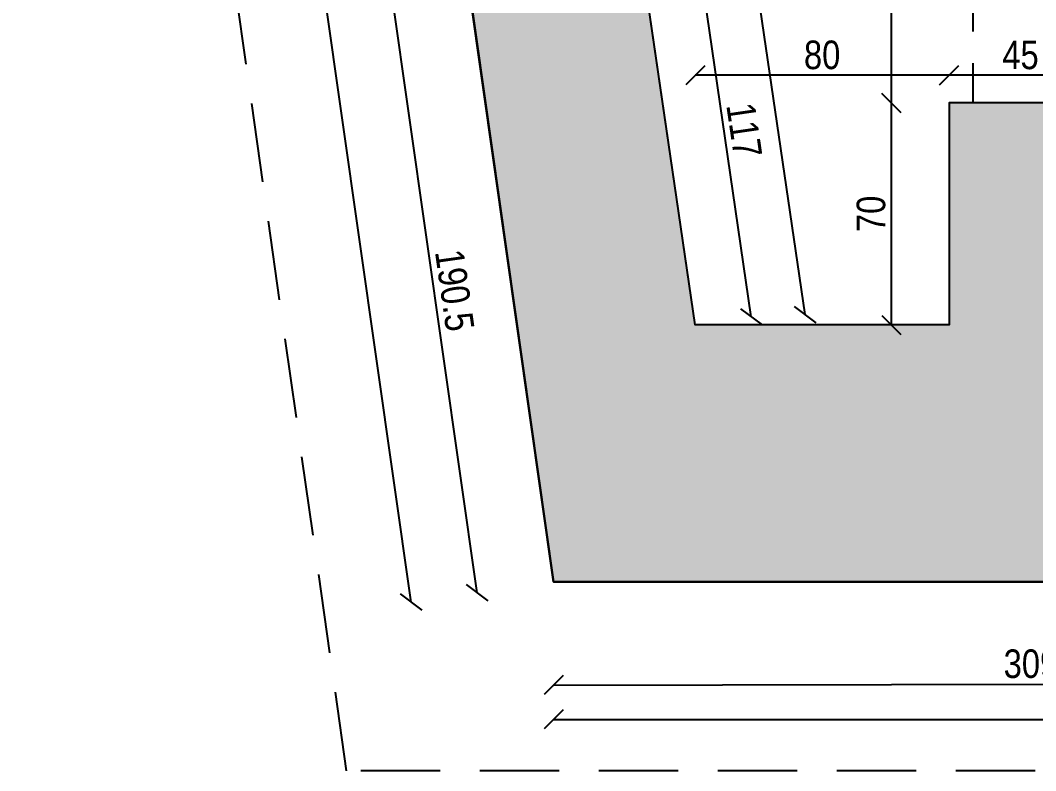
# Model space of a CAD drawing. Header units: metres. Extents: x 493 to 630, y -132 to -15.
# Drawn here: x 504.44 to 507.639, y -93.39 to -91.024 of the extents above; entities that cross this region are included whole.
import ezdxf

# ---------------------------------------------------------------- set-up
doc = ezdxf.new("R2010")
doc.units = ezdxf.units.M
doc.header["$MEASUREMENT"] = 0
doc.header["$PDMODE"] = 3
doc.linetypes.add('HIDDEN', pattern=[0.375, 0.25, -0.125])
doc.linetypes.add('HIDDEN2', pattern=[0.1875, 0.125, -0.0625])
for name, color, linetype in [('a_caramida', 2, 'Continuous'), ('a_cote_50', 9, 'Continuous'), ('a_grinzi', 253, 'HIDDEN'), ('a_pereti_hasuri', 253, 'Continuous'), ('a_scari_punctat', 40, 'HIDDEN2')]:
    doc.layers.add(name, color=color, linetype=linetype)
doc.layers.add('a_suprafete', color=7, linetype='Continuous', plot=False)
doc.styles.get("Standard").update_dxf_attribs({"font": 'ARIALN.TTF'})
doc.dimstyles.new('50 cote', dxfattribs={"dimtxt": 0.09, "dimasz": 0.06, "dimexe": 0, "dimexo": 0, "dimgap": 0.018, "dimtad": 1, "dimdec": 1, "dimlfac": 100, "dimrnd": 0.5, "dimdsep": 46, "dimtxsty": 'Standard', "dimblk": 'OBLIQUE', "dimcen": 0.00045, "dimclrd": 256, "dimclrt": 4, "dimadec": 1, "dimazin": 0, "dimtfac": 1, "dimtdec": 1, "dimtix": 1, "dimtofl": 0, "dimtmove": 0, "dimatfit": 3, "dimldrblk": 'OBLIQUE', "dimfxl": 0, "dimtolj": 1, "dimtzin": 0, "dimarcsym": 0})

# ---------------------------------------------------------------- blocks, each defined once
blk = doc.blocks.new('_Oblique')
at = {"color": 0, "linetype": 'ByBlock', "lineweight": -2}
blk.add_line((-0.5, -0.5), (0.5, 0.5), dxfattribs=at)
blk = doc.blocks.new('*D554')
at = {"layer": 'a_cote_50', "lineweight": -2, "ltscale": 0.3}
blk.add_line((507.8165, -91.1976), (507.3665, -91.1976), dxfattribs=at)
at = {"layer": 'Defpoints', "color": 0, "ltscale": 0.3}
for p in [(507.3665, -91.1976), (507.3665, -91.2845), (507.8165, -91.2845)]:
    blk.add_point(p, dxfattribs=at)
at = {"layer": 'a_cote_50', "lineweight": -2, "ltscale": 0.3, "xscale": 0.06, "yscale": 0.06, "zscale": 0.06, "rotation": 180}
blk.add_blockref('_Oblique', (507.3665, -91.1976), dxfattribs=at)
at = {"layer": 'a_cote_50', "lineweight": -2, "ltscale": 0.3, "xscale": 0.06, "yscale": 0.06, "zscale": 0.06}
blk.add_blockref('_Oblique', (507.8165, -91.1976), dxfattribs=at)
at = {"layer": 'a_cote_50', "color": 4, "ltscale": 0.3, "insert": (507.5915, -91.1338), "char_height": 0.09, "attachment_point": 5}
blk.add_mtext('\\A1;45', dxfattribs=at)
blk = doc.blocks.new('*D555')
at = {"layer": 'a_cote_50', "lineweight": -2, "ltscale": 0.3}
blk.add_line((507.3665, -91.1976), (506.5665, -91.1976), dxfattribs=at)
at = {"layer": 'Defpoints', "color": 0, "ltscale": 0.3}
for p in [(506.5665, -91.1976), (507.3665, -91.2845), (506.5665, -91.9845)]:
    blk.add_point(p, dxfattribs=at)
at = {"layer": 'a_cote_50', "lineweight": -2, "ltscale": 0.3, "xscale": 0.06, "yscale": 0.06, "zscale": 0.06, "rotation": 180}
blk.add_blockref('_Oblique', (506.5665, -91.1976), dxfattribs=at)
at = {"layer": 'a_cote_50', "lineweight": -2, "ltscale": 0.3, "xscale": 0.06, "yscale": 0.06, "zscale": 0.06}
blk.add_blockref('_Oblique', (507.3665, -91.1976), dxfattribs=at)
at = {"layer": 'a_cote_50', "color": 4, "ltscale": 0.3, "insert": (506.9665, -91.1337), "char_height": 0.09, "attachment_point": 5}
blk.add_mtext('\\A1;80', dxfattribs=at)
blk = doc.blocks.new('*D556')
at = {"layer": 'a_cote_50', "lineweight": -2, "ltscale": 0.3}
blk.add_line((507.1848, -91.9845), (507.1848, -91.2845), dxfattribs=at)
at = {"layer": 'Defpoints', "color": 0, "ltscale": 0.3}
for p in [(507.1848, -91.2845), (507.3665, -91.2845), (507.3665, -91.9845)]:
    blk.add_point(p, dxfattribs=at)
at = {"layer": 'a_cote_50', "lineweight": -2, "ltscale": 0.3, "xscale": 0.06, "yscale": 0.06, "zscale": 0.06}
for p, rotation in [((507.1848, -91.2845), 90), ((507.1848, -91.9845), 270)]:
    blk.add_blockref('_Oblique', p, dxfattribs=dict(at, rotation=rotation))
at = {"layer": 'a_cote_50', "color": 4, "ltscale": 0.3, "insert": (507.1209, -91.6345), "char_height": 0.09, "attachment_point": 5, "rotation": 90}
blk.add_mtext('\\A1;70', dxfattribs=at)
blk = doc.blocks.new('*D557')
at = {"layer": 'a_cote_50', "lineweight": -2, "ltscale": 0.3}
blk.add_line((507.1848, -91.2845), (507.1848, -89.5545), dxfattribs=at)
at = {"layer": 'Defpoints', "color": 0, "ltscale": 0.3}
for p in [(507.1848, -89.5545), (507.3665, -89.5545), (507.3665, -91.2845)]:
    blk.add_point(p, dxfattribs=at)
at = {"layer": 'a_cote_50', "lineweight": -2, "ltscale": 0.3, "xscale": 0.06, "yscale": 0.06, "zscale": 0.06}
for p, rotation in [((507.1848, -89.5545), 90), ((507.1848, -91.2845), 270)]:
    blk.add_blockref('_Oblique', p, dxfattribs=dict(at, rotation=rotation))
at = {"layer": 'a_cote_50', "color": 4, "ltscale": 0.3, "insert": (507.1209, -90.4195), "char_height": 0.09, "attachment_point": 5, "rotation": 90}
blk.add_mtext('\\A1;173', dxfattribs=at)
blk = doc.blocks.new('*D1022')
at = {"layer": 'a_cote_50', "lineweight": -2, "ltscale": 0.3}
blk.add_line((506.9127, -91.9522), (506.5362, -89.3722), dxfattribs=at)
at = {"layer": 'Defpoints', "color": 0, "ltscale": 0.3}
for p in [(506.5362, -89.3722), (506.3143, -89.4045), (506.6909, -91.9845)]:
    blk.add_point(p, dxfattribs=at)
at = {"layer": 'a_cote_50', "lineweight": -2, "ltscale": 0.3, "xscale": 0.06, "yscale": 0.06, "zscale": 0.06}
for p, rotation in [((506.5362, -89.3722), 98.30421234360692), ((506.9127, -91.9522), 278.3042123436069)]:
    blk.add_blockref('_Oblique', p, dxfattribs=dict(at, rotation=rotation))
at = {"layer": 'a_cote_50', "color": 4, "ltscale": 0.3, "insert": (506.7877, -90.6529), "char_height": 0.09, "attachment_point": 5, "rotation": 278.3042}
blk.add_mtext('\\A1;260.5', dxfattribs=at)
blk = doc.blocks.new('*D1023')
at = {"layer": 'a_cote_50', "lineweight": -2, "ltscale": 0.3}
blk.add_line((506.7433, -91.9587), (506.5742, -90.8006), dxfattribs=at)
at = {"layer": 'Defpoints', "color": 0, "ltscale": 0.3}
for p in [(506.3975, -90.8264), (506.5742, -90.8006), (506.5665, -91.9845)]:
    blk.add_point(p, dxfattribs=at)
at = {"layer": 'a_cote_50', "lineweight": -2, "ltscale": 0.3, "xscale": 0.06, "yscale": 0.06, "zscale": 0.06}
for p, rotation in [((506.5742, -90.8006), 98.304212343608), ((506.7433, -91.9587), 278.304212343608)]:
    blk.add_blockref('_Oblique', p, dxfattribs=dict(at, rotation=rotation))
at = {"layer": 'a_cote_50', "color": 4, "ltscale": 0.3, "insert": (506.7213, -91.3706), "char_height": 0.09, "attachment_point": 5, "rotation": 278.3042}
blk.add_mtext('\\A1;117', dxfattribs=at)
blk = doc.blocks.new('*D1064')
at = {"layer": 'a_cote_50', "lineweight": -2, "ltscale": 0.3}
blk.add_line((-50.9462, -67.3999), (-47.853, -67.3941), dxfattribs=at)
at = {"layer": 'Defpoints', "color": 0, "ltscale": 0.3}
for p in [(-50.9468, -67.0744), (-47.8536, -67.0685), (-47.853, -67.3941)]:
    blk.add_point(p, dxfattribs=at)
at = {"layer": 'a_cote_50', "lineweight": -2, "ltscale": 0.3, "xscale": 0.06, "yscale": 0.06, "zscale": 0.06}
for p, rotation in [((-50.9462, -67.3999), 180.1079428696821), ((-47.853, -67.3941), 0.1079428696821554)]:
    blk.add_blockref('_Oblique', p, dxfattribs=dict(at, rotation=rotation))
at = {"layer": 'a_cote_50', "color": 4, "ltscale": 0.3, "insert": (-49.3997, -67.333), "char_height": 0.09, "attachment_point": 5, "rotation": 0.1079}
blk.add_mtext('\\A1;309.5', dxfattribs=at)
blk = doc.blocks.new('*D1105')
at = {"layer": 'a_cote_50', "lineweight": -2, "ltscale": 0.3}
blk.add_line((-50.9468, -67.5081), (13.8782, -67.5081), dxfattribs=at)
at = {"layer": 'Defpoints', "color": 0, "ltscale": 0.3}
for p in [(13.8782, -63.4009), (-50.9468, -67.0744), (13.8782, -67.5081)]:
    blk.add_point(p, dxfattribs=at)
at = {"layer": 'a_cote_50', "lineweight": -2, "ltscale": 0.3, "xscale": 0.06, "yscale": 0.06, "zscale": 0.06, "rotation": 180}
blk.add_blockref('_Oblique', (-50.9468, -67.5081), dxfattribs=at)
at = {"layer": 'a_cote_50', "lineweight": -2, "ltscale": 0.3, "xscale": 0.06, "yscale": 0.06, "zscale": 0.06}
blk.add_blockref('_Oblique', (13.8782, -67.5081), dxfattribs=at)
at = {"layer": 'a_cote_50', "color": 4, "ltscale": 0.3, "insert": (-18.5343, -67.4441), "char_height": 0.09, "attachment_point": 5}
blk.add_mtext('\\A1;6482.5', dxfattribs=at)
blk = doc.blocks.new('*D1143')
at = {"layer": 'a_cote_50', "lineweight": -2, "ltscale": 0.3}
blk.add_line((-51.1879, -67.1086), (-51.456, -65.22), dxfattribs=at)
at = {"layer": 'Defpoints', "color": 0, "ltscale": 0.3}
for p in [(-51.2149, -65.1858), (-51.456, -65.22), (-50.9468, -67.0744)]:
    blk.add_point(p, dxfattribs=at)
at = {"layer": 'a_cote_50', "lineweight": -2, "ltscale": 0.3, "xscale": 0.06, "yscale": 0.06, "zscale": 0.06}
for p, rotation in [((-51.456, -65.22), 98.07809097311423), ((-51.1879, -67.1086), 278.0780909731142)]:
    blk.add_blockref('_Oblique', p, dxfattribs=dict(at, rotation=rotation))
at = {"layer": 'a_cote_50', "color": 4, "ltscale": 0.3, "insert": (-51.2586, -66.1553), "char_height": 0.09, "attachment_point": 5, "rotation": 278.0781}
blk.add_mtext('\\A1;190.5', dxfattribs=at)
blk = doc.blocks.new('*D1150')
at = {"layer": 'a_cote_50', "lineweight": -2, "ltscale": 0.3}
blk.add_line((-51.3959, -67.1382), (-53.3012, -53.7332), dxfattribs=at)
at = {"layer": 'Defpoints', "color": 0, "ltscale": 0.3}
for p in [(-52.8521, -53.6694), (-53.3012, -53.7332), (-50.9468, -67.0744)]:
    blk.add_point(p, dxfattribs=at)
at = {"layer": 'a_cote_50', "lineweight": -2, "ltscale": 0.3, "xscale": 0.06, "yscale": 0.06, "zscale": 0.06}
for p, rotation in [((-53.3012, -53.7332), 98.08933977738376), ((-51.3959, -67.1382), 278.0893397773838)]:
    blk.add_blockref('_Oblique', p, dxfattribs=dict(at, rotation=rotation))
at = {"layer": 'a_cote_50', "color": 4, "ltscale": 0.3, "insert": (-52.2852, -60.4267), "char_height": 0.09, "attachment_point": 5, "rotation": 278.0893}
blk.add_mtext('\\A1;1354', dxfattribs=at)
blk = doc.blocks.new('COTE EXY')
at = {"layer": 'a_cote_50', "ltscale": 0.3}
for p1, p2, distance, picture, middle in [((-50.9468, -67.0744), (-52.8521, -53.6694), 0.4536, '*D1150', (-52.2852, -60.4267)), ((-50.94684, -67.07436), (-51.21488, -65.1858), 0.2435, '*D1143', (-51.25863, -66.15531)), ((-50.9468, -67.0744), (-47.8536, -67.0685), -0.3255, '*D1064', (-49.3997, -67.333))]:
    dim = blk.add_aligned_dim(p1=p1, p2=p2, distance=distance, dimstyle='50 cote', dxfattribs=at)
    dim.commit()
    dim.dimension.update_dxf_attribs({"geometry": picture, "text_midpoint": middle})
dim = blk.add_linear_dim(base=(13.8782, -67.5081), p1=(-50.9468, -67.0744), p2=(13.8782, -63.4009), dimstyle='50 cote', dxfattribs=at)
dim.commit()
dim.dimension.update_dxf_attribs({"geometry": '*D1105', "text_midpoint": (-18.5343, -67.4441)})

msp = doc.modelspace()

# ---------------------------------------------------------------- hatches: boundary and pattern name
at = {"layer": 'a_pereti_hasuri', "ltscale": 0.3}
h = msp.add_hatch(dxfattribs=at)
h.set_pattern_fill('ANSI33', color=256, scale=0.25, style=0)
h.set_pattern_definition([(45, (-4876.954644, 8292.469365), (-0.04419417382, 0.04419417382), []), (45, (-4876.91045, 8292.469365), (-0.04419417382, 0.04419417382), [0.03125, -0.015625])])
h.paths.add_polyline_path([(515.4135, -80.0895), (515.1878, -80.0895), (515.1878, -85.5895), (515.9378, -85.5895), (515.9378, -85.9245), (515.0478, -85.9245), (515.0478, -89.4345), (515.8278, -89.4345), (515.8278, -89.7345), (515.0978, -89.7345), (515.0978, -89.8445), (514.5228, -89.8445), (514.5228, -79.8645), (514.2248, -79.8645), (514.2248, -79.3896), (515.4135, -79.3896)])
h.paths.add_polyline_path([(511.2148, -79.3896), (511.2148, -79.8745), (511.5148, -79.8745), (511.5148, -80.2945), (511.9648, -80.2945), (511.9648, -79.8645), (512.2648, -79.8645), (512.2648, -79.3896)])
h.paths.add_polyline_path([(509.2548, -79.3896), (504.215, -79.3896), (504.8437, -83.8123), (505.3911, -83.7324), (505.3802, -83.6545), (507.3402, -83.6545), (507.3402, -84.2145), (507.6302, -84.2145), (507.6302, -84.4319), (507.8085, -84.4319), (507.8085, -82.4693), (507.67, -82.4693), (507.67, -82.6991), (507.54, -82.6991), (507.54, -83.1791), (505.31, -83.1791), (504.82, -79.7291), (507.53, -79.7291), (507.53, -80.0241), (507.67, -80.0241), (507.67, -81.4693), (507.8085, -81.4693), (507.8085, -79.7291), (508.5048, -79.7291), (508.5048, -80.3145), (508.9548, -80.3145), (508.9548, -79.8745), (509.2548, -79.8745)])
h.paths.add_polyline_path([(505.8255, -86.817), (505.5724, -85.0197), (505.0267, -85.0994), (505.2822, -86.8963)])
h.paths.add_polyline_path([(506.2097, -89.5401), (506.1899, -89.4045), (507.3665, -89.4045), (507.3665, -89.5545), (508.5593, -89.5545), (508.5593, -90.7045), (508.9085, -90.7045), (508.9085, -89.4245), (507.8085, -89.4245), (507.8085, -85.3745), (507.6302, -85.3745), (507.6302, -88.0945), (507.3271, -88.0945), (507.3271, -88.6745), (506.0871, -88.6745), (506.0068, -88.1043), (505.4651, -88.1834), (505.6692, -89.619)])
h.paths.add_polyline_path([(509.2135, -92.7946), (509.2135, -91.9545), (508.9085, -91.9545), (508.9085, -91.5345), (508.4665, -91.5345), (508.4665, -91.9845), (507.8165, -91.9845), (507.8165, -91.2845), (507.3665, -91.2845), (507.3665, -91.9845), (506.5665, -91.9845), (506.3975, -90.8264), (505.8522, -90.906), (506.1203, -92.7946)])
h.paths.add_polyline_path([(512.2035, -92.7946), (512.2035, -91.9845), (511.9185, -91.9845), (511.9185, -91.5345), (511.4585, -91.5345), (511.4585, -91.9545), (511.1635, -91.9545), (511.1635, -92.7946)])
h.paths.add_polyline_path([(515.2335, -92.7946), (515.2335, -92.1945), (514.9285, -92.1945), (514.9285, -91.5345), (514.4485, -91.5345), (514.4485, -91.9845), (514.1535, -91.9845), (514.1535, -92.7946)])

# ---------------------------------------------------------------- linework, layer by layer
at = {"layer": 'a_caramida', "ltscale": 0.3}
msp.add_lwpolyline([(509.2135, -92.7946), (509.2135, -91.9545), (508.9085, -91.9545), (508.9085, -91.5345), (508.4665, -91.5345), (508.4665, -91.9845), (507.8165, -91.9845), (507.8165, -91.2845), (507.3665, -91.2845), (507.3665, -91.9845), (506.5665, -91.9845), (506.3975, -90.8264), (505.8522, -90.906), (506.1203, -92.7946)], close=True, dxfattribs=at)
at = {"layer": 'a_cote_50', "ltscale": 0.3}
for points in [[(506.1203, -92.7946), (504.215, -79.3896), (553.7849, -79.3453)], [(568.7453, -92.7946), (506.1203, -92.7946), (504.215, -79.3896), (553.7851, -79.3896)]]:
    msp.add_lwpolyline(points, dxfattribs=at)
at = {"layer": 'a_cote_50', "color": 242, "ltscale": 0.3}
msp.add_lwpolyline([(568.7453, -92.7946), (568.7453, -83.0646), (553.7853, -83.0646), (553.785, -79.3896), (504.215, -79.3896), (506.1203, -92.7946)], close=True, dxfattribs=at)
at = {"layer": 'a_grinzi', "ltscale": 0.5}
msp.add_line((507.4419, -91.2845), (507.4419, -89.5545), dxfattribs=at)
at = {"layer": 'a_scari_punctat', "ltscale": 2}
msp.add_lwpolyline([(569.5132, -93.3901), (505.4682, -93.3901), (503.3467, -78.4648), (514.4177, -78.4648), (514.4177, -77.3411), (524.9835, -77.3411), (524.9835, -78.4648), (556.3323, -78.4648)], dxfattribs=at)
at = {"layer": 'a_suprafete', "ltscale": 0.3}
msp.add_lwpolyline([(506.1899, -89.4045), (507.3665, -89.4045), (507.3665, -89.5545), (508.5593, -89.5545), (508.5593, -91.5345), (508.4665, -91.5345), (508.4665, -91.9845), (507.8165, -91.9845), (507.8165, -91.2845), (507.3665, -91.2845), (507.3665, -91.9845), (506.5665, -91.9845)], close=True, dxfattribs=at)

# ---------------------------------------------------------------- block references
at = {"layer": 'a_cote_50'}
msp.add_blockref('COTE EXY', (557.0671, -25.7202), dxfattribs=at)

# ---------------------------------------------------------------- dimensions: what is measured, and where the dimension line sits
at = {"layer": 'a_cote_50', "ltscale": 0.3}
for p1, p2, distance, picture, middle in [((506.6909, -91.9845), (506.3143, -89.4045), -0.2242, '*D1022', (506.7877, -90.6529)), ((506.5665, -91.9845), (506.3975, -90.8264), -0.1786, '*D1023', (506.7213, -91.3706))]:
    dim = msp.add_aligned_dim(p1=p1, p2=p2, distance=distance, dimstyle='50 cote', dxfattribs=at)
    dim.commit()
    dim.dimension.update_dxf_attribs({"geometry": picture, "text_midpoint": middle})
dim = msp.add_linear_dim(base=(507.1848, -89.5545), p1=(507.3665, -91.2845), p2=(507.3665, -89.5545), angle=90, dimstyle='50 cote', override={"dimtmove": 1}, dxfattribs=at)
dim.commit()
dim.dimension.update_dxf_attribs({"geometry": '*D557', "text_midpoint": (507.1209, -90.4195)})
for base, p1, p2, picture, middle in [((506.5665, -91.1976), (507.3665, -91.2845), (506.5665, -91.9845), '*D555', (506.9665, -91.1337)), ((507.3665, -91.1976), (507.8165, -91.2845), (507.3665, -91.2845), '*D554', (507.5915, -91.1338))]:
    dim = msp.add_linear_dim(base=base, p1=p1, p2=p2, dimstyle='50 cote', override={"dimtmove": 1}, dxfattribs=at)
    dim.commit()
    dim.dimension.update_dxf_attribs({"geometry": picture, "text_midpoint": middle})
dim = msp.add_linear_dim(base=(507.1848, -91.2845), p1=(507.3665, -91.9845), p2=(507.3665, -91.2845), angle=90, dimstyle='50 cote', dxfattribs=at)
dim.commit()
dim.dimension.update_dxf_attribs({"geometry": '*D556', "text_midpoint": (507.1209, -91.6345)})

doc.saveas('drawing.dxf')
